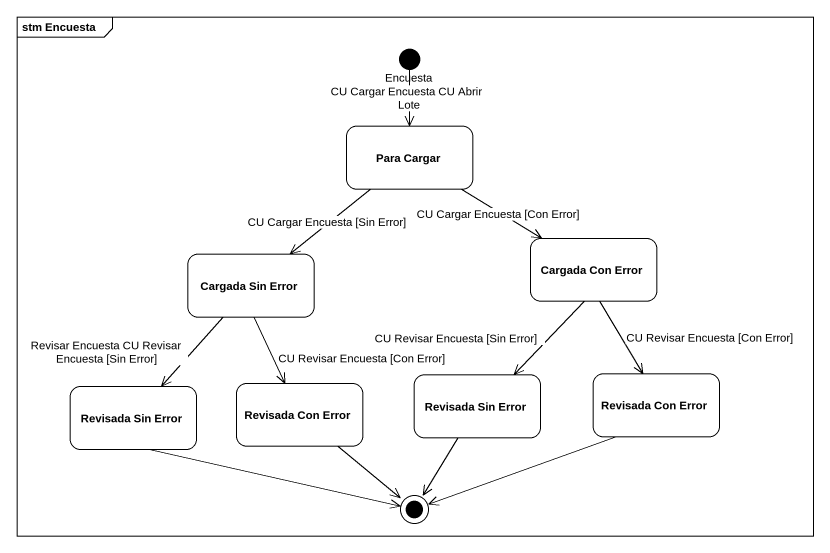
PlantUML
@startuml
mainframe stm Encuesta
hide empty description
state Encuesta <<start>>
state "Para Cargar" as Para_Cargar
state "Cargada Sin Error" as Cargada_Sin_Error
state "Cargada Con Error" as Cargada_Con_Error
state "Revisada Sin Error" as Revisada_Sin_Error
state "Revisada Con Error" as Revisada_Con_Error
state "Revisada Sin Error" as Revisada_Sin_Error_2
state "Revisada Con Error" as Revisada_Con_Error_2
Encuesta --> Para_Cargar : CU Cargar Encuesta CU Abrir Lote
Para_Cargar --> Cargada_Sin_Error : CU Cargar Encuesta [Sin Error]
Para_Cargar --> Cargada_Con_Error : CU Cargar Encuesta [Con Error]
Cargada_Sin_Error --> Revisada_Sin_Error : Revisar Encuesta CU Revisar Encuesta [Sin Error]
Cargada_Sin_Error --> Revisada_Con_Error : CU Revisar Encuesta [Con Error]
Cargada_Con_Error --> Revisada_Sin_Error_2 : CU Revisar Encuesta [Sin Error]
Cargada_Con_Error --> Revisada_Con_Error_2 : CU Revisar Encuesta [Con Error]
Revisada_Sin_Error -right-> [*]
Revisada_Con_Error --> [*]
Revisada_Sin_Error_2 --> [*]
Revisada_Con_Error_2 -left-> [*]
@enduml
